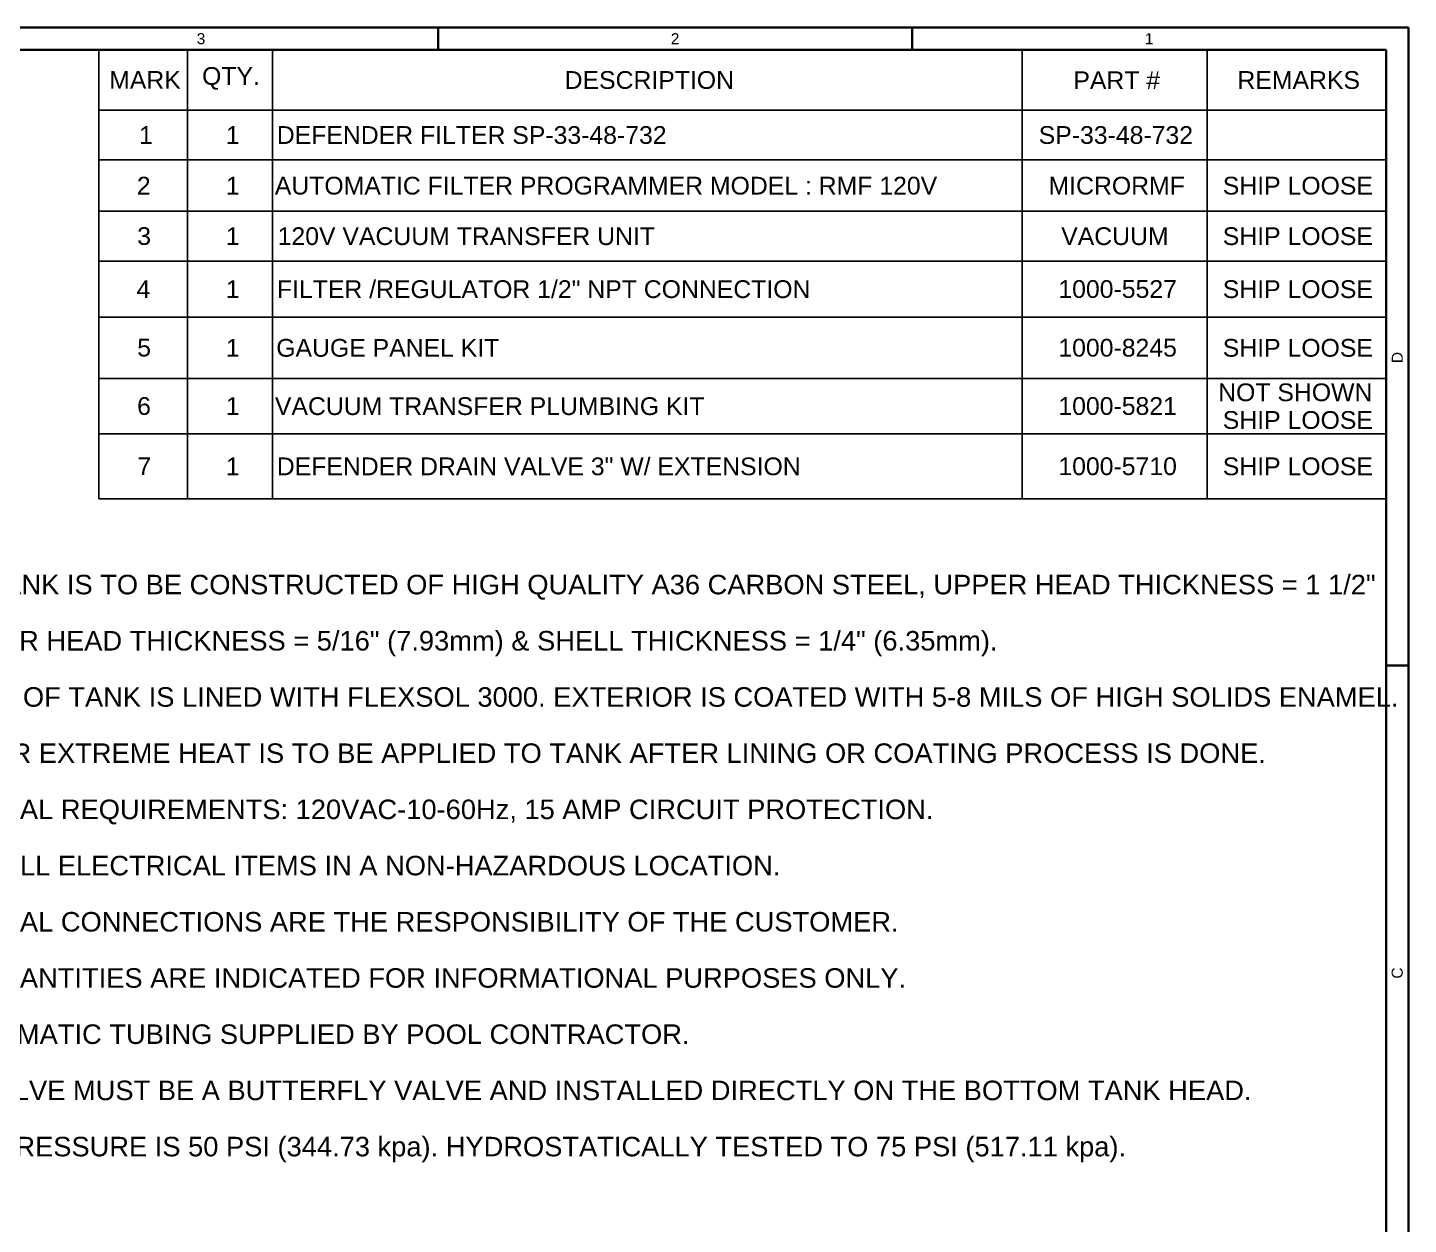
# Model space of a CAD drawing. Header units: inches. Extents: x 17 to 469, y 7 to 301.
# Drawn here: x 305.6 to 469, y 159.4 to 301 of the extents above; entities that cross this region are included whole.
import ezdxf

# ---------------------------------------------------------------- set-up
doc = ezdxf.new("R2010")
doc.units = ezdxf.units.IN
doc.header["$LTSCALE"] = 14
doc.header["$MEASUREMENT"] = 0
doc.layers.get('0').update_dxf_attribs({"lineweight": 25})
for name, color, linetype, lineweight in [('Border', 7, 'Continuous', 35), ('Symbol', 7, 'Continuous', 25), ('Symbol (ANSI)', 7, 'Continuous', 25)]:
    doc.layers.add(name, color=color, linetype=linetype, lineweight=lineweight)
doc.styles.add('MEMCOR Medium', font='arial.ttf')
doc.styles.add('Standard A-B-C', font='arial.ttf')
doc.styles.add('Standard D-E NeptuneBenson', font='arial.ttf')

# ---------------------------------------------------------------- blocks, each defined once
blk = doc.blocks.new('Borders 22x34_D')
at = {"layer": 'Border'}
for p, q in [((33.5, 21.5), (1.25, 21.5)), ((25.297, 21.5), (25.297, 21.312)), ((29.305, 21.5), (29.305, 21.312)), ((33.5, 0.5), (33.5, 21.5)), ((33.312, 21.312), (1.25, 21.312)), ((33.312, 0.5), (33.312, 21.312)), ((33.312, 16.109), (33.5, 16.109))]:
    blk.add_line(p, q, dxfattribs=at)
at = {"layer": 'Border', "char_height": 0.094, "attachment_point": 5, "style": 'Standard A-B-C'}
for s, insert in [('\\fArial|b0|i0;\\H0.0940;3', (23.293, 21.406)), ('\\fArial|b0|i0;\\H0.0940;2', (27.301, 21.406)), ('\\fArial|b0|i0;\\H0.0940;1', (31.309, 21.406))]:
    blk.add_mtext(s, dxfattribs=dict(at, insert=insert))
at = {"layer": 'Border', "char_height": 0.094, "attachment_point": 5, "rotation": 90, "style": 'Standard A-B-C'}
for s, insert in [('\\fArial|b0|i0;\\H0.0940;D', (33.406, 18.711)), ('\\fArial|b0|i0;\\H0.0940;C', (33.406, 13.508))]:
    blk.add_mtext(s, dxfattribs=dict(at, insert=insert))
blk = doc.blocks.new('Table1')
at = {"layer": 'Symbol'}
for p, q in [((22.429, 21.313), (33.312, 21.313)), ((22.429, 21.313), (22.429, 20.803)), ((23.178, 21.313), (23.178, 20.803)), ((23.897, 21.313), (23.897, 20.803)), ((30.236, 21.313), (30.236, 20.803)), ((31.8, 21.313), (31.8, 20.803)), ((33.312, 21.313), (33.312, 20.803)), ((22.429, 20.803), (33.312, 20.803)), ((22.429, 20.803), (22.429, 17.516)), ((23.178, 20.803), (23.178, 17.516)), ((23.897, 20.803), (23.897, 17.516)), ((30.236, 20.803), (30.236, 17.516)), ((31.8, 20.803), (31.8, 17.516)), ((33.312, 20.803), (33.312, 17.516)), ((22.429, 20.382), (33.312, 20.382)), ((22.429, 19.948), (33.312, 19.948)), ((22.429, 19.527), (33.312, 19.527)), ((22.429, 19.052), (33.312, 19.052)), ((22.429, 18.535), (33.312, 18.535)), ((22.429, 18.067), (33.312, 18.067)), ((22.429, 17.516), (33.312, 17.516))]:
    blk.add_line(p, q, dxfattribs=at)
at = {"layer": 'Symbol', "char_height": 0.15, "attachment_point": 7, "style": 'MEMCOR Medium'}
for s, insert in [('MARK', (22.517, 20.983)), ('QTY.', (23.302, 20.975)), ('DESCRIPTION', (26.367, 20.98)), ('PART #', (30.668, 20.98)), ('REMARKS', (32.055, 20.98)), ('1', (22.769, 20.517)), ('1', (23.503, 20.517)), ('DEFENDER FILTER SP-33-48-732', (23.934, 20.515)), ('SP-33-48-732', (30.375, 20.515)), ('2', (22.751, 20.089)), ('1', (23.503, 20.089)), ('AUTOMATIC FILTER PROGRAMMER MODEL : RMF 120V', (23.917, 20.087)), ('MICRORMF', (30.458, 20.087)), ('SHIP LOOSE', (31.931, 20.087)), ('3', (22.754, 19.661)), ('1', (23.503, 19.662)), ('120V VACUUM TRANSFER UNIT', (23.941, 19.66)), ('VACUUM', (30.565, 19.66)), ('SHIP LOOSE', (31.931, 19.66)), ('4', (22.748, 19.214)), ('1', (23.503, 19.214)), ('FILTER /REGULATOR 1/2" NPT CONNECTION', (23.935, 19.212)), ('1000-5527', (30.541, 19.213)), ('SHIP LOOSE', (31.931, 19.212)), ('5', (22.754, 18.718)), ('1', (23.503, 18.718)), ('GAUGE PANEL KIT', (23.929, 18.716)), ('1000-8245', (30.541, 18.717)), ('SHIP LOOSE', (31.931, 18.716)), ('NOT SHOWN ', (31.892, 18.34)), ('6', (22.753, 18.224)), ('1', (23.503, 18.226)), ('VACUUM TRANSFER PLUMBING KIT', (23.918, 18.223)), ('1000-5821', (30.541, 18.224)), ('SHIP LOOSE', (31.931, 18.106)), ('7', (22.756, 17.717)), ('1', (23.503, 17.716)), ('DEFENDER DRAIN VALVE 3" W/ EXTENSION', (23.934, 17.714)), ('1000-5710', (30.541, 17.715)), ('SHIP LOOSE', (31.931, 17.714))]:
    blk.add_mtext(s, dxfattribs=dict(at, insert=insert))

msp = doc.modelspace()

# ---------------------------------------------------------------- block references
at = {"xscale": 14, "yscale": 14, "zscale": 14}
for name in ['Borders 22x34_D', 'Table1']:
    msp.add_blockref(name, (0, 0), dxfattribs=at)

# ---------------------------------------------------------------- texts
at = {"layer": 'Symbol (ANSI)', "insert": (279.47579, 242.89284), "char_height": 2.30999993, "width": 189.1813259, "attachment_point": 1, "line_spacing_factor": 1.727336, "style": 'Standard D-E NeptuneBenson'}
msp.add_mtext('\\fArial|b0|i0;\\H2.3100;NOTES:\\P\\fArial|b0|i0;\\H2.3100;1.^I\\fArial|b0|i0;\\H2.3100;FILTER TANK IS TO BE CONSTRUCTED OF HIGH QUALITY A36 CARBON STEEL, UPPER HEAD THICKNESS = 1 1/2" \\P(38.1mm), LOWER HEAD THICKNESS = 5/16" (7.93mm) & SHELL THICKNESS = 1/4" (6.35mm).\\P\\fArial|b0|i0;\\H2.3100;2.^I\\fArial|b0|i0;\\H2.3100;INTERIOR OF TANK IS LINED WITH FLEXSOL 3000. EXTERIOR IS COATED WITH 5-8 MILS OF HIGH SOLIDS ENAMEL. \\PNO WELDING OR EXTREME HEAT IS TO BE APPLIED TO TANK AFTER LINING OR COATING PROCESS IS DONE.\\P\\fArial|b0|i0;\\H2.3100;3.^I\\fArial|b0|i0;\\H2.3100;ELECTRICAL REQUIREMENTS: 120VAC-10-60Hz, 15 AMP CIRCUIT PROTECTION.\\P\\fArial|b0|i0;\\H2.3100;4.^I\\fArial|b0|i0;\\H2.3100;LOCATE ALL ELECTRICAL ITEMS IN A NON-HAZARDOUS LOCATION.\\P\\fArial|b0|i0;\\H2.3100;5.^I\\fArial|b0|i0;\\H2.3100;ELECTRICAL CONNECTIONS ARE THE RESPONSIBILITY OF THE CUSTOMER.\\P\\fArial|b0|i0;\\H2.3100;6.^I\\fArial|b0|i0;\\H2.3100;MEDIA QUANTITIES ARE INDICATED FOR INFORMATIONAL PURPOSES ONLY.\\P\\fArial|b0|i0;\\H2.3100;7.^I\\fArial|b0|i0;\\H2.3100;ALL PNEUMATIC TUBING SUPPLIED BY POOL CONTRACTOR.\\P\\fArial|b0|i0;\\H2.3100;8.^I\\fArial|b0|i0;\\H2.3100;DRAIN VALVE MUST BE A BUTTERFLY VALVE AND INSTALLED DIRECTLY ON THE BOTTOM TANK HEAD.\\P\\fArial|b0|i0;\\H2.3100;9.^I\\fArial|b0|i0;\\H2.3100;DESIGN PRESSURE IS 50 PSI (344.73 kpa). HYDROSTATICALLY TESTED TO 75 PSI (517.11 kpa).', dxfattribs=at)

doc.saveas('drawing.dxf')
